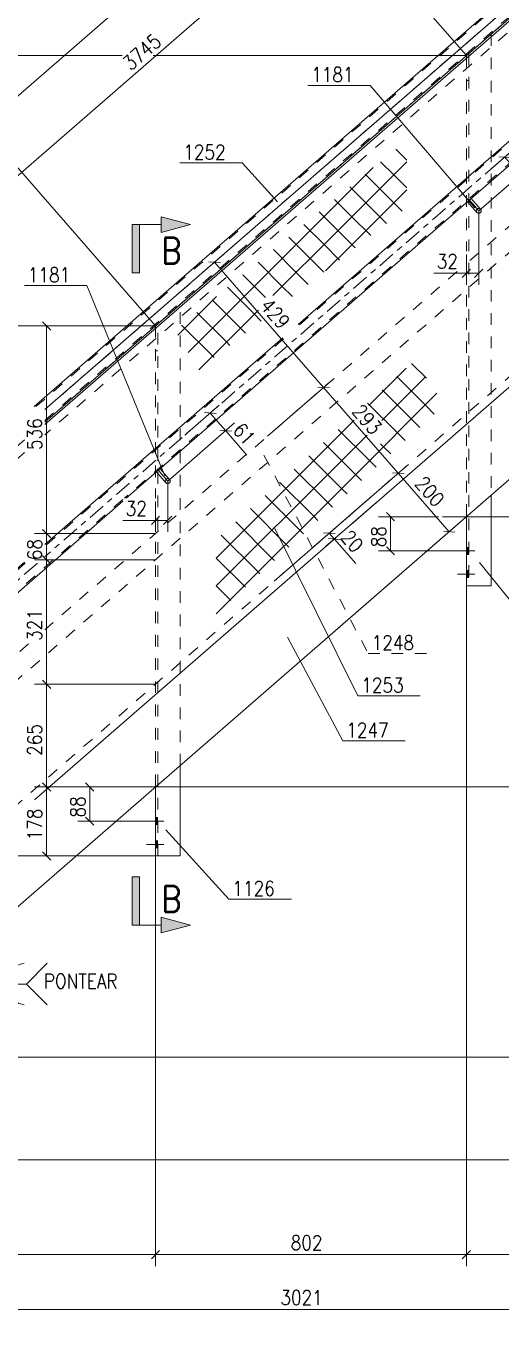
# Model space of a CAD drawing. Header units: millimetres. Extents: x 5 to 846, y 5 to 599.
# Drawn here: x 156.2 to 237.8, y 261.2 to 484 of the extents above; entities that cross this region are included whole.
import ezdxf

# ---------------------------------------------------------------- set-up
doc = ezdxf.new("R2010")
doc.units = ezdxf.units.MM
for name, pattern in [('XKITLINE00', [0]), ('XKITLINE02', [4, 2, -2]), ('XKITLINE03', [6, 3, -1, 1, -1])]:
    doc.linetypes.add(name, pattern=pattern)
for name, color, linetype, lineweight in [('Corte', 7, 'Continuous', 0), ('Cota', 4, 'Continuous', 0), ('Marca da peça', 2, 'Continuous', 0), ('Objeto gráfico', 3, 'Continuous', 0), ('Parafuso', 3, 'Continuous', 0), ('Peça', 2, 'Continuous', 0), ('Solda', 1, 'Continuous', 0)]:
    doc.layers.add(name, color=color, linetype=linetype, lineweight=lineweight)
doc.styles.add('ROMANS', font='ROMANS__.TTF')
doc.styles.add('SIMPLEX', font='SIMPLEX_.TTF')

# ---------------------------------------------------------------- blocks, each defined once
blk = doc.blocks.new('*A3')
at = {"layer": 'Parafuso'}
for points in [[(232.32, 393.07), (231.89, 393.07), (231.89, 394.27), (232.32, 394.27)], [(232.32, 389.07), (231.89, 389.07), (231.89, 390.27), (232.32, 390.27)]]:
    blk.add_hatch(color=7, dxfattribs=at).paths.add_polyline_path(points, flags=17)
at = {"layer": 'Parafuso', "color": 7, "linetype": 'XKITLINE00', "lineweight": 0}
for p, q in [((230.36, 393.67), (233.32, 393.67)), ((231.89, 394.27), (232.32, 394.27)), ((231.89, 393.07), (232.32, 393.07)), ((231.89, 390.27), (232.32, 390.27)), ((230.36, 389.67), (233.32, 389.67)), ((231.89, 389.07), (232.32, 389.07))]:
    blk.add_line(p, q, dxfattribs=at)
blk = doc.blocks.new('*A4')
at = {"layer": 'Peça', "color": 4, "linetype": 'XKITLINE00', "lineweight": 0}
for p, q in [((232.09, 453.74), (232.72, 454.29)), ((233.69, 451.89), (232.09, 453.74)), ((234.33, 452.45), (232.72, 454.29)), ((234.33, 452.45), (234.43, 452.14)), ((233.98, 451.75), (233.69, 451.89)), ((234.29, 451.85), (233.98, 451.75)), ((234.43, 452.14), (234.29, 451.85))]:
    blk.add_line(p, q, dxfattribs=at)
at = {"layer": 'Peça', "color": 7, "linetype": 'XKITLINE03', "lineweight": 0}
for p, q in [((232.91, 453.43), (232.41, 454.01)), ((233.33, 452.95), (232.91, 453.43)), ((233.69, 452.54), (233.33, 452.95)), ((233.93, 452.27), (233.69, 452.54)), ((234.01, 452.17), (233.93, 452.27)), ((234.01, 452.17), (234.01, 452.17))]:
    blk.add_line(p, q, dxfattribs=at)
at = {"layer": 'Peça', "color": 7, "linetype": 'XKITLINE02', "lineweight": 0}
for start, end in [(131.009, 311.009), (311.009, 131.009)]:
    blk.add_arc((234.01, 452.17), 0.423, start, end, dxfattribs=at)
blk = doc.blocks.new('*A5')
at = {"layer": 'Peça', "color": 7, "linetype": 'XKITLINE02', "lineweight": 0}
for p, q in [((236.13, 482.54), (231.89, 478.86)), ((236.13, 482.54), (236.13, 403.23)), ((231.89, 478.86), (232.32, 479.23)), ((232.32, 479.23), (232.32, 387.67)), ((231.89, 478.86), (231.89, 445.22)), ((231.89, 474.56), (232.32, 474.56)), ((231.89, 441.72), (231.89, 399.55))]:
    blk.add_line(p, q, dxfattribs=at)
at = {"layer": 'Peça', "color": 4, "linetype": 'XKITLINE00', "lineweight": 0}
for p, q in [((236.13, 387.67), (236.13, 403.23)), ((231.89, 387.67), (231.89, 399.55)), ((236.13, 387.67), (231.89, 387.67))]:
    blk.add_line(p, q, dxfattribs=at)
blk = doc.blocks.new('*A6')
at = {"layer": 'Parafuso'}
for points in [[(178.85, 346.58), (178.43, 346.58), (178.43, 347.78), (178.85, 347.78)], [(178.85, 342.58), (178.43, 342.58), (178.43, 343.78), (178.85, 343.78)]]:
    blk.add_hatch(color=7, dxfattribs=at).paths.add_polyline_path(points, flags=17)
at = {"layer": 'Parafuso', "color": 7, "linetype": 'XKITLINE00', "lineweight": 0}
for p, q in [((178.43, 347.78), (178.85, 347.78)), ((176.89, 347.18), (179.85, 347.18)), ((178.43, 346.58), (178.85, 346.58)), ((176.89, 343.18), (179.85, 343.18)), ((178.43, 343.78), (178.85, 343.78)), ((178.43, 342.58), (178.85, 342.58))]:
    blk.add_line(p, q, dxfattribs=at)
blk = doc.blocks.new('*A9')
at = {"layer": 'Peça', "color": 4, "linetype": 'XKITLINE00', "lineweight": 0}
for p, q in [((182.66, 436.05), (178.43, 432.37)), ((182.66, 356.74), (182.66, 341.18)), ((178.43, 341.18), (178.43, 353.06)), ((182.66, 341.18), (178.43, 341.18))]:
    blk.add_line(p, q, dxfattribs=at)
at = {"layer": 'Peça', "color": 7, "linetype": 'XKITLINE02', "lineweight": 0}
for p, q in [((182.66, 356.74), (182.66, 436.05)), ((178.43, 432.37), (178.85, 432.74)), ((178.43, 432.37), (178.43, 402.72)), ((178.85, 341.18), (178.85, 432.74)), ((178.43, 428.07), (178.85, 428.07)), ((178.43, 399.22), (178.43, 353.06))]:
    blk.add_line(p, q, dxfattribs=at)
blk = doc.blocks.new('*A18')
at = {"layer": 'Peça', "color": 4, "linetype": 'XKITLINE00', "lineweight": 0}
for p, q in [((178.62, 407.25), (179.26, 407.8)), ((180.86, 405.96), (179.26, 407.8)), ((180.22, 405.4), (178.62, 407.25)), ((180.96, 405.65), (180.82, 405.36)), ((180.86, 405.96), (180.96, 405.65)), ((180.51, 405.26), (180.22, 405.4)), ((180.82, 405.36), (180.51, 405.26))]:
    blk.add_line(p, q, dxfattribs=at)
at = {"layer": 'Peça', "color": 7, "linetype": 'XKITLINE03', "lineweight": 0}
for p, q in [((179.45, 406.94), (178.94, 407.52)), ((179.87, 406.46), (179.45, 406.94)), ((180.22, 406.05), (179.87, 406.46)), ((180.46, 405.77), (180.22, 406.05)), ((180.54, 405.68), (180.46, 405.77)), ((180.54, 405.68), (180.54, 405.68))]:
    blk.add_line(p, q, dxfattribs=at)
at = {"layer": 'Peça', "color": 7, "linetype": 'XKITLINE02', "lineweight": 0}
for start, end in [(131.009, 311.009), (311.009, 131.009)]:
    blk.add_arc((180.54, 405.68), 0.423, start, end, dxfattribs=at)
blk = doc.blocks.new('*A21')
at = {"layer": 'Peça', "color": 4, "linetype": 'XKITLINE00', "lineweight": 0}
for p, q in [((304.07, 520.56), (202.94, 432.62)), ((304.07, 520.56), (304.08, 520.57)), ((306.89, 520.39), (306.81, 520.49)), ((306.96, 519.14), (306.81, 518.88)), ((306.89, 520.39), (307.05, 519.78)), ((307.05, 519.78), (306.96, 519.14)), ((306.5, 518.45), (173.4, 402.72)), ((306.5, 518.45), (306.52, 518.47)), ((200.3, 430.32), (159.41, 394.76)), ((172.81, 402.2), (150.99, 383.22)), ((155.91, 391.72), (150.99, 387.44)), ((147.49, 384.39), (103.11, 345.8)), ((149.42, 381.86), (120.93, 357.09)), ((119.35, 355.71), (104.63, 342.91)), ((101.98, 343.82), (102.01, 344.47)), ((102.17, 343.29), (101.98, 343.82)), ((102.01, 344.47), (102.17, 344.8))]:
    blk.add_line(p, q, dxfattribs=at)
at = {"layer": 'Peça', "color": 7, "linetype": 'XKITLINE02', "lineweight": 0}
for p, q in [((304.32, 520.49), (203.08, 432.46)), ((303.71, 519.39), (303.8, 519.89)), ((303.85, 518.76), (303.71, 519.39)), ((303.8, 519.89), (303.83, 520.06)), ((303.83, 520.06), (304.15, 520.63)), ((303.99, 519.67), (303.95, 519.43)), ((303.95, 519.43), (304.07, 518.88)), ((304.04, 520), (303.99, 519.67)), ((304.32, 520.49), (304.04, 520)), ((304.08, 520.57), (304.15, 520.63)), ((304.15, 520.63), (304.67, 521.04)), ((304.77, 520.85), (304.32, 520.49)), ((304.67, 521.04), (305.3, 521.24)), ((305.31, 521.02), (304.77, 520.85)), ((305.3, 521.24), (305.36, 521.23)), ((305.86, 520.97), (305.31, 521.02)), ((305.36, 521.23), (305.94, 521.18)), ((306.35, 520.71), (305.86, 520.97)), ((305.94, 521.18), (305.98, 521.16)), ((305.98, 521.16), (306.5, 520.89)), ((306.69, 520.29), (306.35, 520.71)), ((306.81, 520.49), (306.5, 520.89)), ((306.5, 518.76), (306.75, 519.2)), ((306.83, 519.76), (306.69, 520.29)), ((306.75, 519.2), (306.83, 519.76)), ((306.47, 518.71), (173.08, 402.72)), ((304.24, 518.26), (303.85, 518.76)), ((304.07, 518.88), (304.4, 518.45)), ((304.81, 517.98), (304.24, 518.26)), ((304.4, 518.45), (304.9, 518.21)), ((305.49, 517.96), (304.81, 517.98)), ((304.9, 518.21), (305.27, 518.2)), ((305.27, 518.2), (305.48, 518.18)), ((305.48, 518.18), (306.02, 518.35)), ((306.12, 518.16), (305.49, 517.96)), ((306.02, 518.35), (306.47, 518.71)), ((306.64, 518.57), (306.12, 518.16)), ((306.47, 518.71), (306.5, 518.76)), ((306.52, 518.47), (306.64, 518.57)), ((306.81, 518.88), (306.64, 518.57)), ((200.44, 430.16), (159.41, 394.48)), ((172.81, 402.49), (150.99, 383.5)), ((156.05, 391.56), (150.99, 387.15)), ((147.49, 384.11), (106.11, 348.13)), ((149.1, 381.86), (120.61, 357.09)), ((119.35, 355.99), (105.64, 344.07)), ((102.89, 345.33), (106.11, 348.13)), ((102.29, 345.06), (102.77, 345.51)), ((102.77, 345.51), (103.11, 345.8)), ((102.77, 345.51), (103.38, 345.76)), ((103.42, 345.54), (102.89, 345.33)), ((103.38, 345.76), (103.55, 345.76)), ((103.74, 345.54), (103.42, 345.54)), ((103.55, 345.76), (104.06, 345.78)), ((103.99, 345.55), (103.74, 345.54)), ((104.52, 345.36), (103.99, 345.55)), ((104.06, 345.78), (104.67, 345.56)), ((104.89, 344.96), (104.52, 345.36)), ((104.67, 345.56), (105.1, 345.1)), ((102.17, 344.8), (102.29, 345.06)), ((102.19, 343.23), (102.17, 343.29)), ((102.63, 342.77), (102.19, 343.23)), ((102.23, 344.42), (102.2, 343.87)), ((102.2, 343.87), (102.39, 343.35)), ((102.47, 344.94), (102.23, 344.42)), ((102.39, 343.35), (102.76, 342.96)), ((102.89, 345.33), (102.47, 344.94)), ((104.35, 342.95), (105.64, 344.07)), ((104.35, 342.95), (104.77, 343.35)), ((104.95, 343.22), (104.47, 342.77)), ((104.77, 343.35), (105.01, 343.86)), ((105.06, 344.44), (104.89, 344.96)), ((105.23, 343.82), (104.95, 343.22)), ((105.01, 343.86), (105.02, 344.07)), ((105.02, 344.07), (105.06, 344.44)), ((105.1, 345.1), (105.3, 344.49)), ((105.3, 344.49), (105.23, 343.82)), ((103.21, 342.53), (102.63, 342.77)), ((102.76, 342.96), (103.27, 342.74)), ((103.86, 342.53), (103.21, 342.53)), ((103.27, 342.74), (103.83, 342.74)), ((103.83, 342.74), (104.35, 342.95)), ((104.47, 342.77), (103.86, 342.53)), ((104.47, 342.77), (104.61, 342.89)), ((104.63, 342.91), (104.61, 342.89))]:
    blk.add_line(p, q, dxfattribs=at)
at = {"layer": 'Peça', "color": 7, "linetype": 'XKITLINE03', "lineweight": 0}
for p, q in [((305.28, 519.5), (304.69, 518.98)), ((305.66, 519.83), (305.28, 519.5)), ((305.78, 519.94), (305.66, 519.83)), ((305.78, 519.94), (305.78, 519.94)), ((302.93, 517.46), (301.87, 516.54)), ((303.89, 518.29), (302.93, 517.46)), ((304.69, 518.98), (303.89, 518.29)), ((300.75, 515.56), (159.41, 392.66)), ((301.87, 516.54), (300.75, 515.56)), ((158.15, 391.56), (150.99, 385.33)), ((147.49, 382.29), (108.26, 348.18)), ((108.26, 348.18), (107.14, 347.21)), ((105.13, 345.45), (104.33, 344.76)), ((106.08, 346.28), (105.13, 345.45)), ((107.14, 347.21), (106.08, 346.28)), ((103.36, 343.91), (103.23, 343.8)), ((103.23, 343.8), (103.23, 343.8)), ((103.73, 344.24), (103.36, 343.91)), ((104.33, 344.76), (103.73, 344.24))]:
    blk.add_line(p, q, dxfattribs=at)
blk = doc.blocks.new('*A22')
at = {"layer": 'Peça', "color": 4, "linetype": 'XKITLINE00', "lineweight": 0}
for p, q in [((296.88, 534.93), (159.41, 415.39)), ((303.42, 477.65), (212.05, 398.2)), ((209.41, 395.91), (157.62, 350.87))]:
    blk.add_line(p, q, dxfattribs=at)
blk = doc.blocks.new('*A23')
at = {"layer": 'Peça', "color": 4, "linetype": 'XKITLINE00', "lineweight": 0}
for p, q in [((295.12, 533.84), (159.41, 415.83)), ((295.34, 533.59), (295.12, 533.84)), ((155.91, 412.79), (107.23, 370.45)), ((107.45, 370.2), (107.23, 370.45))]:
    blk.add_line(p, q, dxfattribs=at)
at = {"layer": 'Peça', "color": 7, "linetype": 'XKITLINE02', "lineweight": 0}
for p, q in [((296.22, 532.59), (159.41, 413.62)), ((295.34, 533.59), (296.22, 532.59)), ((155.91, 410.58), (108.32, 369.2)), ((108.32, 369.2), (107.45, 370.2))]:
    blk.add_line(p, q, dxfattribs=at)
blk = doc.blocks.new('*A24')
at = {"layer": 'Peça', "color": 7, "linetype": 'XKITLINE00', "lineweight": 0}
blk.add_line((159.41, 417.97), (305.36, 544.88), dxfattribs=at)
at = {"layer": 'Peça', "color": 4, "linetype": 'XKITLINE00', "lineweight": 0}
blk.add_line((157.55, 418.48), (293.26, 536.49), dxfattribs=at)
at = {"layer": 'Peça', "color": 7, "linetype": 'XKITLINE02', "lineweight": 0}
for p, q in [((157.88, 418.48), (293.4, 536.33)), ((159.41, 416.12), (295.23, 534.23)), ((295.12, 533.84), (159.41, 415.83))]:
    blk.add_line(p, q, dxfattribs=at)
at = {"layer": 'Peça', "color": 7, "linetype": 'XKITLINE03', "lineweight": 0}
blk.add_line((159.41, 417.97), (294.32, 535.28), dxfattribs=at)
blk = doc.blocks.new('*A25')
at = {"layer": 'Peça', "color": 7, "linetype": 'XKITLINE02', "lineweight": 0}
blk.add_line((303.42, 479.42), (105.57, 307.37), dxfattribs=at)
at = {"layer": 'Peça', "color": 4, "linetype": 'XKITLINE00', "lineweight": 0}
for p, q in [((303.75, 479.71), (303.42, 479.42)), ((303.75, 462.04), (303.75, 479.71)), ((105.23, 289.42), (303.75, 462.04)), ((105.23, 289.42), (105.24, 307.09)), ((105.24, 307.09), (105.57, 307.37))]:
    blk.add_line(p, q, dxfattribs=at)
blk = doc.blocks.new('*A26')
at = {"layer": 'Peça', "color": 7, "linetype": 'XKITLINE02', "lineweight": 0}
for p, q in [((303.42, 505.32), (231.92, 443.15)), ((303.42, 500.82), (105.57, 328.77)), ((230.27, 441.72), (159.41, 380.1)), ((156.63, 377.68), (105.57, 333.28))]:
    blk.add_line(p, q, dxfattribs=at)
at = {"layer": 'Peça', "color": 4, "linetype": 'XKITLINE00', "lineweight": 0}
for p, q in [((303.75, 505.61), (303.42, 505.32)), ((303.75, 505.61), (303.75, 501.11)), ((303.75, 501.11), (303.42, 500.82)), ((105.57, 333.28), (105.24, 332.99)), ((105.24, 328.49), (105.24, 332.99)), ((105.57, 328.77), (105.24, 328.49))]:
    blk.add_line(p, q, dxfattribs=at)
blk = doc.blocks.new('*A108')
at = {"layer": 'Objeto gráfico', "color": 2, "linetype": 'XKITLINE00', "lineweight": 0}
for p, q in [((221.62, 460.89), (219.73, 462.78)), ((207.04, 450.77), (215.87, 459.61)), ((209.43, 448.38), (221.62, 460.57)), ((219.39, 458.33), (217.1, 460.62)), ((216.99, 455.94), (214.47, 458.46)), ((221.62, 456.1), (219.39, 458.33)), ((211.83, 445.98), (221.62, 455.78)), ((214.6, 453.54), (211.84, 456.3)), ((220.83, 452.1), (216.99, 455.94)), ((212.2, 451.15), (209.22, 454.13)), ((218.14, 450), (214.6, 453.54)), ((184.07, 427.8), (207.04, 450.77)), ((209.81, 448.75), (206.59, 451.97)), ((215.45, 447.9), (212.2, 451.15)), ((198.63, 437.58), (209.43, 448.38)), ((207.41, 446.36), (203.96, 449.81)), ((212.76, 445.8), (209.81, 448.75)), ((205.02, 443.96), (201.33, 447.65)), ((210.07, 443.7), (207.41, 446.36)), ((207.68, 441.83), (211.83, 445.98)), ((202.62, 441.57), (198.7, 445.49)), ((207.38, 441.6), (205.02, 443.96)), ((197.33, 437.28), (193.45, 441.17)), ((200.23, 439.17), (196.08, 443.33)), ((204.69, 439.5), (202.62, 441.57)), ((195.44, 434.39), (190.82, 439.01)), ((202, 437.4), (200.23, 439.17)), ((182.27, 430.8), (188.91, 437.44)), ((193.04, 431.99), (188.19, 436.84)), ((190.65, 429.6), (185.56, 434.68)), ((185.86, 424.81), (196.15, 435.1)), ((188.26, 427.2), (182.93, 432.52)), ((196.62, 433.2), (195.44, 434.39)), ((193.93, 431.1), (193.04, 431.99)), ((191.24, 429.01), (190.65, 429.6)), ((188.55, 426.91), (188.26, 427.2))]:
    blk.add_line(p, q, dxfattribs=at)
blk = doc.blocks.new('*A113')
at = {"layer": 'Objeto gráfico', "color": 2, "linetype": 'XKITLINE00', "lineweight": 0}
for p, q in [((225, 423.36), (222.45, 425.91)), ((215.09, 418.65), (221.52, 425.07)), ((217.32, 416.09), (224.83, 423.6)), ((224.8, 418.78), (219.93, 423.64)), ((222.41, 416.38), (217.41, 421.37)), ((212.45, 406.42), (226.82, 420.8)), ((220.01, 413.99), (214.9, 419.1)), ((226.37, 417.21), (224.8, 418.78)), ((207.66, 411.21), (212.61, 416.17)), ((215.22, 409.2), (209.86, 414.56)), ((223.87, 414.92), (222.41, 416.38)), ((212.83, 406.8), (207.34, 412.29)), ((210.05, 408.82), (214.84, 413.6)), ((221.37, 412.63), (220.01, 413.99)), ((188.88, 392.43), (207.66, 411.21)), ((210.43, 404.41), (204.82, 410.02)), ((217.62, 411.59), (217.14, 412.07)), ((218.87, 410.34), (217.62, 411.59)), ((188.88, 387.64), (210.05, 408.82)), ((208.04, 402.01), (202.3, 407.75)), ((216.37, 408.05), (215.22, 409.2)), ((188.88, 382.85), (212.45, 406.42)), ((213.87, 405.76), (212.83, 406.8)), ((205.64, 399.62), (199.78, 405.47)), ((211.37, 403.47), (210.43, 404.41)), ((203.25, 397.22), (197.27, 403.2)), ((208.87, 401.18), (208.04, 402.01)), ((200.85, 394.83), (194.75, 400.93)), ((206.37, 398.88), (205.64, 399.62)), ((198.46, 392.43), (192.23, 398.66)), ((203.88, 396.59), (203.25, 397.22)), ((196.06, 390.04), (189.71, 396.39)), ((201.38, 394.3), (200.85, 394.83)), ((193.67, 387.64), (188.88, 392.43)), ((198.88, 392.01), (198.46, 392.43)), ((196.38, 389.72), (196.06, 390.04)), ((191.27, 385.25), (188.88, 387.64)), ((193.88, 387.43), (193.67, 387.64)), ((191.38, 385.14), (191.27, 385.25)), ((188.88, 382.85), (188.88, 382.85)), ((188.88, 382.85), (188.88, 382.85)), ((188.88, 382.85), (188.88, 382.85))]:
    blk.add_line(p, q, dxfattribs=at)
blk = doc.blocks.new('*A150')
at = {"layer": 'Cota', "color": 7, "linetype": 'XKITLINE00', "lineweight": 0}
for p, q in [((285.36, 434.16), (285.36, 270.6)), ((231.89, 387.67), (231.89, 270.6)), ((232.6, 273.31), (231.18, 271.9)), ((231.89, 272.6), (285.36, 272.6)), ((286.07, 273.31), (284.65, 271.9))]:
    blk.add_line(p, q, dxfattribs=at)
at = {"layer": 'Cota', "color": 3}
for p in [(231.89, 272.6), (285.36, 272.6)]:
    blk.add_point(p, dxfattribs=at)
at = {"layer": 'Cota', "color": 3, "style": 'SIMPLEX', "width": 0.85}
blk.add_text('802', height=2.5, dxfattribs=at).set_placement((255.14, 273.4))
blk = doc.blocks.new('*A151')
at = {"layer": 'Cota', "color": 7, "linetype": 'XKITLINE00', "lineweight": 0}
for p, q in [((305, 461.01), (305, 261.17)), ((103.63, 288.93), (103.63, 268.85)), ((106.61, 263.17), (305, 263.17)), ((305.7, 263.88), (304.29, 262.47)), ((103.63, 262.45), (103.63, 261.17))]:
    blk.add_line(p, q, dxfattribs=at)
at = {"layer": 'Cota', "color": 3}
for p in [(103.63, 263.17), (305, 263.17)]:
    blk.add_point(p, dxfattribs=at)
at = {"layer": 'Cota', "color": 3, "style": 'SIMPLEX', "width": 0.85}
blk.add_text('3021', height=2.5, dxfattribs=at).set_placement((199.9, 263.97))
blk = doc.blocks.new('*A154')
at = {"layer": 'Cota', "color": 7, "linetype": 'XKITLINE00', "lineweight": 0}
for p, q in [((202.13, 513.09), (255.59, 559.58)), ((285.36, 525.35), (254.25, 561.13)), ((255.66, 560.58), (255.52, 558.59)), ((231.89, 478.86), (200.78, 514.64)), ((202.2, 514.09), (202.06, 512.09))]:
    blk.add_line(p, q, dxfattribs=at)
at = {"layer": 'Cota', "color": 3}
for p in [(255.59, 559.58), (202.13, 513.09)]:
    blk.add_point(p, dxfattribs=at)
at = {"layer": 'Cota', "color": 3, "style": 'SIMPLEX', "width": 0.85}
blk.add_text('1063', height=2.5, rotation=41.0066, dxfattribs=at).set_placement((225.01, 534.05))
blk = doc.blocks.new('*A158')
at = {"layer": 'Cota', "color": 7, "linetype": 'XKITLINE00', "lineweight": 0}
for p, q in [((294.32, 535.28), (271.05, 562.04)), ((272.46, 561.49), (272.32, 559.49)), ((83.99, 396.67), (272.39, 560.49)), ((92.09, 387.35), (82.65, 398.21)), ((84.06, 397.66), (83.92, 395.67)), ((105.92, 371.45), (94.39, 384.71))]:
    blk.add_line(p, q, dxfattribs=at)
at = {"layer": 'Cota', "color": 3}
for p in [(272.39, 560.49), (83.99, 396.67)]:
    blk.add_point(p, dxfattribs=at)
at = {"layer": 'Cota', "color": 3, "style": 'SIMPLEX', "width": 0.85}
blk.add_text('3745', height=2.5, rotation=41.0066, dxfattribs=at).set_placement((174.16, 476.14))
blk = doc.blocks.new('*A160')
at = {"layer": 'Cota', "color": 7, "linetype": 'XKITLINE00', "lineweight": 0}
for p, q in [((285.36, 446.04), (353.28, 446.04)), ((350.58, 446.75), (351.99, 445.34)), ((351.28, 399.55), (351.28, 446.04)), ((231.89, 399.55), (353.28, 399.55)), ((350.58, 400.26), (351.99, 398.84))]:
    blk.add_line(p, q, dxfattribs=at)
at = {"layer": 'Cota', "color": 3}
for p in [(351.28, 446.04), (351.28, 399.55)]:
    blk.add_point(p, dxfattribs=at)
at = {"layer": 'Cota', "color": 3, "style": 'SIMPLEX', "width": 0.85}
blk.add_text('697', height=2.5, rotation=90.0002, dxfattribs=at).set_placement((350.48, 419.32))
blk = doc.blocks.new('*A161')
at = {"layer": 'Cota', "color": 7, "linetype": 'XKITLINE00', "lineweight": 0}
for p, q in [((231.89, 399.55), (353.28, 399.55)), ((350.58, 400.26), (351.99, 398.84)), ((351.28, 353.06), (351.28, 399.55)), ((178.43, 353.06), (353.28, 353.06)), ((350.58, 353.77), (351.99, 352.35))]:
    blk.add_line(p, q, dxfattribs=at)
at = {"layer": 'Cota', "color": 3}
for p in [(351.28, 399.55), (351.28, 353.06)]:
    blk.add_point(p, dxfattribs=at)
at = {"layer": 'Cota', "color": 3, "style": 'SIMPLEX', "width": 0.85}
blk.add_text('697', height=2.5, rotation=90.0002, dxfattribs=at).set_placement((350.48, 372.83))
blk = doc.blocks.new('*A162')
at = {"layer": 'Cota', "color": 7, "linetype": 'XKITLINE00', "lineweight": 0}
for p, q in [((178.43, 353.06), (353.28, 353.06)), ((350.58, 353.77), (351.99, 352.35)), ((351.28, 306.57), (351.28, 353.06)), ((124.96, 306.57), (353.28, 306.57)), ((350.58, 307.27), (351.99, 305.86))]:
    blk.add_line(p, q, dxfattribs=at)
at = {"layer": 'Cota', "color": 3}
for p in [(351.28, 353.06), (351.28, 306.57)]:
    blk.add_point(p, dxfattribs=at)
at = {"layer": 'Cota', "color": 3, "style": 'SIMPLEX', "width": 0.85}
blk.add_text('697', height=2.5, rotation=90.0002, dxfattribs=at).set_placement((350.48, 326.33))
blk = doc.blocks.new('*A163')
at = {"layer": 'Cota', "color": 7, "linetype": 'XKITLINE00', "lineweight": 0}
for p, q in [((124.96, 306.57), (353.28, 306.57)), ((105.24, 288.93), (353.28, 288.93))]:
    blk.add_line(p, q, dxfattribs=at)
blk = doc.blocks.new('*A165')
at = {"layer": 'Cota', "color": 7, "linetype": 'XKITLINE00', "lineweight": 0}
blk.add_line((103.63, 288.93), (363.39, 288.93), dxfattribs=at)
blk = doc.blocks.new('*A170')
at = {"layer": 'Cota', "color": 7, "linetype": 'XKITLINE00', "lineweight": 0}
for p, q in [((60.43, 526.06), (61.84, 524.65)), ((285.36, 525.35), (59.08, 525.35)), ((61.13, 478.86), (61.13, 525.35)), ((60.43, 479.57), (61.84, 478.15)), ((172.72, 478.86), (59.08, 478.86)), ((231.89, 478.86), (178.06, 478.86))]:
    blk.add_line(p, q, dxfattribs=at)
at = {"layer": 'Cota', "color": 3}
for p in [(61.13, 525.35), (61.13, 478.86)]:
    blk.add_point(p, dxfattribs=at)
at = {"layer": 'Cota', "color": 3, "style": 'SIMPLEX', "width": 0.85}
blk.add_text('697', height=2.5, rotation=90.0002, dxfattribs=at).set_placement((60.33, 498.63))
blk = doc.blocks.new('*A177')
at = {"layer": 'Solda'}
blk.add_hatch(color=7, dxfattribs=at).paths.add_polyline_path([(140.87, 336.31), (142.7, 334.49), (141.63, 333.84)], flags=17)
at = {"layer": 'Solda', "color": 7, "linetype": 'XKITLINE00', "lineweight": 0}
for p, q in [((140.87, 336.31), (151.24, 319.16)), ((151.24, 319.16), (156.24, 319.16))]:
    blk.add_line(p, q, dxfattribs=at)
at = {"layer": 'Solda', "color": 3, "linetype": 'XKITLINE00', "lineweight": 0}
for p, q in [((152.31, 319.16), (152.31, 322.73)), ((156.24, 319.16), (159.81, 322.73)), ((152.31, 319.16), (152.31, 315.59)), ((156.24, 319.16), (159.81, 315.59))]:
    blk.add_line(p, q, dxfattribs=at)
for centre, start, end in [((156.24, 319.52), 96.3402, 186.3402), ((156.24, 318.8), 173.6598, 263.6598)]:
    blk.add_arc(centre, 3.23, start, end, dxfattribs=at)
at = {"layer": 'Solda', "color": 3, "style": 'ROMANS', "width": 0.85}
blk.add_text('PONTEAR', height=2.5, dxfattribs=at).set_placement((159.24, 318.41))
blk = doc.blocks.new('*A179')
at = {"layer": 'Marca da peça', "color": 7, "linetype": 'XKITLINE00', "lineweight": 0}
for p in [(204.6, 473.75), (233.34, 452.69)]:
    blk.add_line(p, (215.34, 473.75), dxfattribs=at)
at = {"layer": 'Marca da peça', "color": 4, "style": 'ROMANS', "width": 0.85}
blk.add_text('1181', height=2.5, dxfattribs=at).set_placement((205.2, 474.35))
blk = doc.blocks.new('*A180')
at = {"layer": 'Marca da peça', "color": 7, "linetype": 'XKITLINE00', "lineweight": 0}
for p, q in [((234.14, 391.68), (241.92, 382.05)), ((241.92, 382.05), (252.66, 382.05))]:
    blk.add_line(p, q, dxfattribs=at)
at = {"layer": 'Marca da peça', "color": 4, "style": 'ROMANS', "width": 0.85}
blk.add_text('1126', height=2.5, dxfattribs=at).set_placement((242.52, 382.65))
blk = doc.blocks.new('*A181')
at = {"layer": 'Marca da peça', "color": 7, "linetype": 'XKITLINE00', "lineweight": 0}
for p, q in [((180.24, 345.7), (191.06, 333.75)), ((191.06, 333.75), (201.8, 333.75))]:
    blk.add_line(p, q, dxfattribs=at)
at = {"layer": 'Marca da peça', "color": 4, "style": 'ROMANS', "width": 0.85}
blk.add_text('1126', height=2.5, dxfattribs=at).set_placement((191.66, 334.35))
blk = doc.blocks.new('*A190')
at = {"layer": 'Marca da peça', "color": 7, "linetype": 'XKITLINE00', "lineweight": 0}
for p in [(155.89, 439.3), (180.03, 406.57)]:
    blk.add_line(p, (166.64, 439.3), dxfattribs=at)
at = {"layer": 'Marca da peça', "color": 4, "style": 'ROMANS', "width": 0.85}
blk.add_text('1181', height=2.5, dxfattribs=at).set_placement((156.49, 439.9))
blk = doc.blocks.new('*A194')
at = {"layer": 'Marca da peça', "color": 7, "linetype": 'XKITLINE00', "lineweight": 0}
for p, q in [((198.95, 397.51), (213.21, 368.71)), ((213.21, 368.71), (223.95, 368.71))]:
    blk.add_line(p, q, dxfattribs=at)
at = {"layer": 'Marca da peça', "color": 4, "style": 'ROMANS', "width": 0.85}
blk.add_text('1253', height=2.5, dxfattribs=at).set_placement((213.81, 369.31))
blk = doc.blocks.new('*A196')
at = {"layer": 'Marca da peça', "color": 7, "linetype": 'XKITLINE00', "lineweight": 0}
for p in [(182.61, 460.41), (199.4, 453.72)]:
    blk.add_line(p, (193.35, 460.41), dxfattribs=at)
at = {"layer": 'Marca da peça', "color": 4, "style": 'ROMANS', "width": 0.85}
blk.add_text('1252', height=2.5, dxfattribs=at).set_placement((183.21, 461.01))
blk = doc.blocks.new('*A197')
at = {"layer": 'Marca da peça', "color": 7, "linetype": 'XKITLINE00', "lineweight": 0}
for p, q in [((201.15, 378.85), (210.63, 360.99)), ((210.63, 360.99), (221.37, 360.99))]:
    blk.add_line(p, q, dxfattribs=at)
at = {"layer": 'Marca da peça', "color": 4, "style": 'ROMANS', "width": 0.85}
blk.add_text('1247', height=2.5, dxfattribs=at).set_placement((211.23, 361.59))
blk = doc.blocks.new('*A198')
at = {"layer": 'Marca da peça', "color": 7, "linetype": 'XKITLINE02', "lineweight": 0}
for p, q in [((197.08, 410.12), (215, 376.02)), ((215, 376.02), (225.74, 376.02))]:
    blk.add_line(p, q, dxfattribs=at)
at = {"layer": 'Marca da peça', "color": 4, "style": 'ROMANS', "width": 0.85}
blk.add_text('1248', height=2.5, dxfattribs=at).set_placement((215.6, 376.62))
blk = doc.blocks.new('*A201')
at = {"layer": 'Cota', "color": 7, "linetype": 'XKITLINE00', "lineweight": 0}
for p, q in [((231.89, 387.67), (231.89, 270.6)), ((178.43, 341.18), (178.43, 270.6)), ((179.13, 273.31), (177.72, 271.9)), ((178.43, 272.6), (231.89, 272.6)), ((232.6, 273.31), (231.18, 271.9))]:
    blk.add_line(p, q, dxfattribs=at)
at = {"layer": 'Cota', "color": 3}
for p in [(178.43, 272.6), (231.89, 272.6)]:
    blk.add_point(p, dxfattribs=at)
at = {"layer": 'Cota', "color": 3, "style": 'SIMPLEX', "width": 0.85}
blk.add_text('802', height=2.5, dxfattribs=at).set_placement((201.68, 273.4))
blk = doc.blocks.new('*A202')
at = {"layer": 'Cota', "color": 7, "linetype": 'XKITLINE00', "lineweight": 0}
for p, q in [((178.43, 341.18), (178.43, 270.6)), ((124.96, 294.68), (124.96, 270.6)), ((125.67, 273.31), (124.25, 271.9)), ((124.96, 272.6), (178.43, 272.6)), ((179.13, 273.31), (177.72, 271.9))]:
    blk.add_line(p, q, dxfattribs=at)
at = {"layer": 'Cota', "color": 3}
for p in [(124.96, 272.6), (178.43, 272.6)]:
    blk.add_point(p, dxfattribs=at)
at = {"layer": 'Cota', "color": 3, "style": 'SIMPLEX', "width": 0.85}
blk.add_text('802', height=2.5, dxfattribs=at).set_placement((148.21, 273.4))
blk = doc.blocks.new('*A204')
at = {"layer": 'Cota', "color": 7, "linetype": 'XKITLINE00', "lineweight": 0}
for p, q in [((186.92, 441.89), (190.13, 444.68)), ((189.59, 443.27), (187.59, 443.41)), ((188.59, 443.34), (207.34, 421.78)), ((197.7, 413.39), (208.88, 423.12)), ((208.33, 421.71), (206.34, 421.84))]:
    blk.add_line(p, q, dxfattribs=at)
at = {"layer": 'Cota', "color": 3}
for p in [(188.59, 443.34), (207.34, 421.78)]:
    blk.add_point(p, dxfattribs=at)
at = {"layer": 'Cota', "color": 3, "style": 'SIMPLEX', "width": 0.85}
blk.add_text('429', height=2.5, rotation=-48.9936, dxfattribs=at).set_placement((196.28, 435.71))
blk = doc.blocks.new('*A205')
at = {"layer": 'Cota', "color": 7, "linetype": 'XKITLINE00', "lineweight": 0}
for p, q in [((197.7, 413.39), (208.88, 423.12)), ((208.33, 421.71), (206.34, 421.84)), ((207.34, 421.78), (220.16, 407.02)), ((198.84, 388.48), (221.71, 408.37)), ((221.16, 406.95), (219.17, 407.09))]:
    blk.add_line(p, q, dxfattribs=at)
at = {"layer": 'Cota', "color": 3}
for p in [(207.34, 421.78), (220.16, 407.02)]:
    blk.add_point(p, dxfattribs=at)
at = {"layer": 'Cota', "color": 3, "style": 'SIMPLEX', "width": 0.85}
blk.add_text('293', height=2.5, rotation=-48.9936, dxfattribs=at).set_placement((212.07, 417.55))
blk = doc.blocks.new('*A206')
at = {"layer": 'Cota', "color": 7, "linetype": 'XKITLINE00', "lineweight": 0}
for p, q in [((198.84, 388.48), (221.71, 408.37)), ((221.16, 406.95), (219.17, 407.09)), ((220.16, 407.02), (228.91, 396.96)), ((207.59, 378.42), (230.46, 398.31)), ((229.91, 396.89), (227.92, 397.03))]:
    blk.add_line(p, q, dxfattribs=at)
at = {"layer": 'Cota', "color": 3}
for p in [(220.16, 407.02), (228.91, 396.96)]:
    blk.add_point(p, dxfattribs=at)
at = {"layer": 'Cota', "color": 3, "style": 'SIMPLEX', "width": 0.85}
blk.add_text('200', height=2.5, rotation=-48.9936, dxfattribs=at).set_placement((222.86, 405.14))
blk = doc.blocks.new('*A207')
at = {"layer": 'Cota', "color": 7, "linetype": 'XKITLINE00', "lineweight": 0}
for p, q in [((215.66, 403.11), (206.8, 395.4)), ((216.54, 402.1), (207.68, 394.4)), ((209.31, 396.65), (207.31, 396.79)), ((208.31, 396.72), (209.19, 395.71)), ((210.18, 395.64), (208.19, 395.78)), ((209.19, 395.71), (212.85, 391.5)), ((209.19, 395.71), (212.85, 391.5))]:
    blk.add_line(p, q, dxfattribs=at)
at = {"layer": 'Cota', "color": 3}
for p in [(208.31, 396.72), (209.19, 395.71)]:
    blk.add_point(p, dxfattribs=at)
at = {"layer": 'Cota', "color": 3, "style": 'SIMPLEX', "width": 0.85}
blk.add_text('20', height=2.5, rotation=-48.9936, dxfattribs=at).set_placement((210.1, 395.88))
blk = doc.blocks.new('*A208')
at = {"layer": 'Cota', "color": 7, "linetype": 'XKITLINE00', "lineweight": 0}
for p, q in [((227.06, 399.55), (216.8, 399.55)), ((218.14, 400.26), (219.55, 398.84)), ((218.85, 393.67), (218.85, 399.55)), ((231.89, 399.55), (227.8, 399.55)), ((218.14, 394.38), (219.55, 392.96)), ((230.35, 393.67), (216.8, 393.67))]:
    blk.add_line(p, q, dxfattribs=at)
at = {"layer": 'Cota', "color": 3}
for p in [(218.85, 399.55), (218.85, 393.67)]:
    blk.add_point(p, dxfattribs=at)
at = {"layer": 'Cota', "color": 3, "style": 'SIMPLEX', "width": 0.85}
blk.add_text('88', height=2.5, rotation=90.0002, dxfattribs=at).set_placement((218.05, 394.29))
blk = doc.blocks.new('*A209')
at = {"layer": 'Cota', "color": 7, "linetype": 'XKITLINE00', "lineweight": 0}
for p, q in [((178.43, 353.06), (165.09, 353.06)), ((166.43, 353.77), (167.85, 352.35)), ((167.14, 347.18), (167.14, 353.06)), ((166.43, 347.88), (167.85, 346.47)), ((176.89, 347.18), (165.09, 347.18))]:
    blk.add_line(p, q, dxfattribs=at)
at = {"layer": 'Cota', "color": 3}
for p in [(167.14, 353.06), (167.14, 347.18)]:
    blk.add_point(p, dxfattribs=at)
at = {"layer": 'Cota', "color": 3, "style": 'SIMPLEX', "width": 0.85}
blk.add_text('88', height=2.5, rotation=90.0002, dxfattribs=at).set_placement((166.34, 347.8))
blk = doc.blocks.new('*A210')
at = {"layer": 'Cota', "color": 7, "linetype": 'XKITLINE00', "lineweight": 0}
for p, q in [((178.43, 432.37), (157.66, 432.37)), ((159, 433.07), (160.42, 431.66)), ((159.71, 396.63), (159.71, 432.37)), ((159, 397.34), (159.14, 397.2)), ((159.41, 396.93), (160.42, 395.93)), ((178.43, 396.63), (159.41, 396.63))]:
    blk.add_line(p, q, dxfattribs=at)
at = {"layer": 'Cota', "color": 3}
for p in [(159.71, 432.37), (159.71, 396.63)]:
    blk.add_point(p, dxfattribs=at)
at = {"layer": 'Cota', "color": 3, "style": 'SIMPLEX', "width": 0.85}
blk.add_text('536', height=2.5, rotation=90.0002, dxfattribs=at).set_placement((158.91, 411.02))
blk = doc.blocks.new('*A211')
at = {"layer": 'Cota', "color": 7, "linetype": 'XKITLINE00', "lineweight": 0}
for p, q in [((178.43, 396.63), (157.66, 396.63)), ((159, 397.34), (160.42, 395.93)), ((159.71, 392.13), (159.71, 396.63)), ((159, 392.84), (160.42, 391.42)), ((178.43, 392.13), (157.66, 392.13))]:
    blk.add_line(p, q, dxfattribs=at)
at = {"layer": 'Cota', "color": 3}
for p in [(159.71, 396.63), (159.71, 392.13)]:
    blk.add_point(p, dxfattribs=at)
at = {"layer": 'Cota', "color": 3, "style": 'SIMPLEX', "width": 0.85}
blk.add_text('68', height=2.5, rotation=90.0002, dxfattribs=at).set_placement((158.91, 392.06))
blk = doc.blocks.new('*A212')
at = {"layer": 'Cota', "color": 7, "linetype": 'XKITLINE00', "lineweight": 0}
for p, q in [((159.41, 392.43), (160.42, 391.42)), ((178.43, 392.13), (159.41, 392.13)), ((159.71, 370.73), (159.71, 392.13)), ((178.43, 370.73), (157.66, 370.73)), ((159, 371.44), (160.42, 370.02))]:
    blk.add_line(p, q, dxfattribs=at)
at = {"layer": 'Cota', "color": 3}
for p in [(159.71, 392.13), (159.71, 370.73)]:
    blk.add_point(p, dxfattribs=at)
at = {"layer": 'Cota', "color": 3, "style": 'SIMPLEX', "width": 0.85}
blk.add_text('321', height=2.5, rotation=90.0002, dxfattribs=at).set_placement((158.91, 378.18))
blk = doc.blocks.new('*A213')
at = {"layer": 'Cota', "color": 7, "linetype": 'XKITLINE00', "lineweight": 0}
for p, q in [((178.43, 370.73), (157.66, 370.73)), ((159, 371.44), (160.42, 370.02)), ((159.71, 353.06), (159.71, 370.73)), ((178.43, 353.06), (157.66, 353.06)), ((159, 353.77), (160.42, 352.35))]:
    blk.add_line(p, q, dxfattribs=at)
at = {"layer": 'Cota', "color": 3}
for p in [(159.71, 370.73), (159.71, 353.06)]:
    blk.add_point(p, dxfattribs=at)
at = {"layer": 'Cota', "color": 3, "style": 'SIMPLEX', "width": 0.85}
blk.add_text('265', height=2.5, rotation=90.0002, dxfattribs=at).set_placement((158.91, 358.41))
blk = doc.blocks.new('*A214')
at = {"layer": 'Cota', "color": 7, "linetype": 'XKITLINE00', "lineweight": 0}
for p, q in [((178.43, 353.06), (157.66, 353.06)), ((159, 353.77), (160.42, 352.35)), ((159.71, 341.18), (159.71, 353.06)), ((178.43, 341.18), (157.66, 341.18)), ((159, 341.88), (160.42, 340.47))]:
    blk.add_line(p, q, dxfattribs=at)
at = {"layer": 'Cota', "color": 3}
for p in [(159.71, 353.06), (159.71, 341.18)]:
    blk.add_point(p, dxfattribs=at)
at = {"layer": 'Cota', "color": 3, "style": 'SIMPLEX', "width": 0.85}
blk.add_text('178', height=2.5, rotation=90.0002, dxfattribs=at).set_placement((158.91, 343.87))
blk = doc.blocks.new('*A215')
at = {"layer": 'Cota', "color": 7, "linetype": 'XKITLINE00', "lineweight": 0}
for p, q in [((178.43, 432.37), (149.24, 432.37)), ((150.58, 433.07), (151.99, 431.66)), ((151.29, 341.18), (151.29, 432.37)), ((178.43, 341.18), (149.24, 341.18)), ((150.58, 341.88), (151.99, 340.47))]:
    blk.add_line(p, q, dxfattribs=at)
at = {"layer": 'Cota', "color": 3}
for p in [(151.29, 432.37), (151.29, 341.18)]:
    blk.add_point(p, dxfattribs=at)
at = {"layer": 'Cota', "color": 3, "style": 'SIMPLEX', "width": 0.85}
blk.add_text('1368', height=2.5, rotation=90.0002, dxfattribs=at).set_placement((150.49, 382.36))
blk = doc.blocks.new('*A217')
at = {"layer": 'Cota', "color": 7, "linetype": 'XKITLINE00', "lineweight": 0}
for p, q in [((148.66, 466.6), (202.13, 513.09)), ((231.89, 478.86), (200.78, 514.64)), ((202.2, 514.09), (202.06, 512.09)), ((178.43, 432.37), (147.31, 468.14)), ((148.73, 467.6), (148.59, 465.6))]:
    blk.add_line(p, q, dxfattribs=at)
at = {"layer": 'Cota', "color": 3}
for p in [(202.13, 513.09), (148.66, 466.6)]:
    blk.add_point(p, dxfattribs=at)
at = {"layer": 'Cota', "color": 3, "style": 'SIMPLEX', "width": 0.85}
blk.add_text('1063', height=2.5, rotation=41.0066, dxfattribs=at).set_placement((171.54, 487.55))
blk = doc.blocks.new('*A218')
at = {"layer": 'Cota', "color": 7, "linetype": 'XKITLINE00', "lineweight": 0}
for p, q in [((178.43, 432.37), (147.31, 468.14)), ((95.19, 420.1), (148.66, 466.6)), ((148.73, 467.6), (148.59, 465.6)), ((124.96, 385.87), (93.85, 421.65)), ((95.26, 421.1), (95.12, 419.11))]:
    blk.add_line(p, q, dxfattribs=at)
at = {"layer": 'Cota', "color": 3}
for p in [(148.66, 466.6), (95.19, 420.1)]:
    blk.add_point(p, dxfattribs=at)
at = {"layer": 'Cota', "color": 3, "style": 'SIMPLEX', "width": 0.85}
blk.add_text('1063', height=2.5, rotation=41.0066, dxfattribs=at).set_placement((118.07, 441.06))
blk = doc.blocks.new('*A225')
at = {"layer": 'Cota', "color": 7, "linetype": 'XKITLINE00', "lineweight": 0}
for p, q in [((178.43, 432.37), (59.08, 432.37)), ((60.43, 433.07), (61.84, 431.66)), ((61.13, 385.87), (61.13, 432.37)), ((70.94, 385.87), (59.08, 385.87)), ((60.43, 386.58), (61.84, 385.17)), ((93.34, 385.87), (74.4, 385.87)), ((124.96, 385.87), (95.73, 385.87))]:
    blk.add_line(p, q, dxfattribs=at)
at = {"layer": 'Cota', "color": 3}
for p in [(61.13, 432.37), (61.13, 385.87)]:
    blk.add_point(p, dxfattribs=at)
at = {"layer": 'Cota', "color": 3, "style": 'SIMPLEX', "width": 0.85}
blk.add_text('697', height=2.5, rotation=90.0002, dxfattribs=at).set_placement((60.33, 405.64))
blk = doc.blocks.new('*A226')
at = {"layer": 'Cota', "color": 7, "linetype": 'XKITLINE00', "lineweight": 0}
for p, q in [((60.43, 479.57), (61.84, 478.15)), ((172.72, 478.86), (59.08, 478.86)), ((61.13, 432.37), (61.13, 478.86)), ((231.89, 478.86), (178.06, 478.86)), ((178.43, 432.37), (59.08, 432.37)), ((60.43, 433.07), (61.84, 431.66))]:
    blk.add_line(p, q, dxfattribs=at)
at = {"layer": 'Cota', "color": 3}
for p in [(61.13, 478.86), (61.13, 432.37)]:
    blk.add_point(p, dxfattribs=at)
at = {"layer": 'Cota', "color": 3, "style": 'SIMPLEX', "width": 0.85}
blk.add_text('697', height=2.5, rotation=90.0002, dxfattribs=at).set_placement((60.33, 452.13))
blk = doc.blocks.new('*A235')
at = {"layer": 'Corte'}
for points in [[(184.43, 449.8), (179.43, 448.46), (179.43, 451.14)], [(175.68, 441.47), (174.43, 441.47), (174.43, 449.8)], [(175.68, 449.8), (175.68, 441.47), (174.43, 449.8)], [(175.68, 329.29), (174.43, 329.29), (174.43, 337.62)], [(175.68, 337.62), (175.68, 329.29), (174.43, 337.62)], [(184.43, 329.29), (179.43, 327.95), (179.43, 330.63)]]:
    blk.add_hatch(color=6, dxfattribs=at).paths.add_polyline_path(points, flags=17)
at = {"layer": 'Corte', "color": 6, "linetype": 'XKITLINE00', "lineweight": 0}
for p, q in [((184.43, 449.8), (179.43, 451.14)), ((179.43, 451.14), (179.43, 448.46)), ((174.43, 449.8), (179.43, 449.8)), ((174.43, 449.8), (174.43, 441.47)), ((175.68, 441.47), (175.68, 449.8)), ((184.43, 449.8), (179.43, 448.46)), ((174.43, 441.47), (175.68, 441.47)), ((174.43, 329.29), (174.43, 337.62)), ((174.43, 337.62), (175.68, 337.62)), ((175.68, 337.62), (175.68, 329.29)), ((184.43, 329.29), (179.43, 330.63)), ((179.43, 327.95), (179.43, 330.63)), ((174.43, 329.29), (179.43, 329.29)), ((184.43, 329.29), (179.43, 327.95))]:
    blk.add_line(p, q, dxfattribs=at)
at = {"layer": 'Corte', "color": 4, "style": 'ROMANS', "width": 0.85}
for p in [(179.43, 443.05), (179.43, 331.54)]:
    blk.add_text('B', height=4.5, dxfattribs=at).set_placement(p)
blk = doc.blocks.new('*A239')
at = {"layer": 'Cota', "color": 7, "linetype": 'XKITLINE00', "lineweight": 0}
for p, q in [((234.01, 452.17), (234.01, 439.42)), ((231.89, 444.67), (231.89, 439.42)), ((231.89, 441.42), (226.31, 441.42)), ((231.89, 441.42), (226.31, 441.42)), ((232.6, 442.13), (231.18, 440.71)), ((231.89, 441.42), (234.01, 441.42)), ((234.72, 442.13), (233.3, 440.71))]:
    blk.add_line(p, q, dxfattribs=at)
at = {"layer": 'Cota', "color": 3}
for p in [(231.89, 441.42), (234.01, 441.42)]:
    blk.add_point(p, dxfattribs=at)
at = {"layer": 'Cota', "color": 3, "style": 'SIMPLEX', "width": 0.85}
blk.add_text('32', height=2.5, dxfattribs=at).set_placement((226.78, 442.22))
blk = doc.blocks.new('*A240')
at = {"layer": 'Cota', "color": 7, "linetype": 'XKITLINE00', "lineweight": 0}
for p, q in [((180.54, 405.68), (180.54, 396.92)), ((178.43, 402.17), (178.43, 396.92)), ((178.43, 398.92), (172.84, 398.92)), ((178.43, 398.92), (172.84, 398.92)), ((179.13, 399.62), (177.72, 398.21)), ((178.43, 398.92), (180.54, 398.92)), ((181.25, 399.62), (179.83, 398.21))]:
    blk.add_line(p, q, dxfattribs=at)
at = {"layer": 'Cota', "color": 3}
for p in [(178.43, 398.92), (180.54, 398.92)]:
    blk.add_point(p, dxfattribs=at)
at = {"layer": 'Cota', "color": 3, "style": 'SIMPLEX', "width": 0.85}
blk.add_text('32', height=2.5, dxfattribs=at).set_placement((173.31, 399.72))
blk = doc.blocks.new('*A241')
at = {"layer": 'Cota', "color": 7, "linetype": 'XKITLINE00', "lineweight": 0}
for p, q in [((236.16, 459.4), (240.03, 462.76)), ((239.48, 461.34), (237.48, 461.48)), ((238.48, 461.41), (241.13, 458.36)), ((234.01, 452.17), (242.68, 459.71)), ((242.13, 458.29), (240.13, 458.43)), ((241.13, 458.36), (244.79, 454.15)), ((241.13, 458.36), (244.79, 454.15))]:
    blk.add_line(p, q, dxfattribs=at)
at = {"layer": 'Cota', "color": 3}
for p in [(238.48, 461.41), (241.13, 458.36)]:
    blk.add_point(p, dxfattribs=at)
at = {"layer": 'Cota', "color": 3, "style": 'SIMPLEX', "width": 0.85}
blk.add_text('61', height=2.5, rotation=-48.9936, dxfattribs=at).set_placement((242.19, 458.36))
blk = doc.blocks.new('*A242')
at = {"layer": 'Cota', "color": 7, "linetype": 'XKITLINE00', "lineweight": 0}
for p, q in [((183.5, 413.6), (189.39, 418.73)), ((188.85, 417.31), (186.85, 417.45)), ((187.85, 417.38), (190.5, 414.34)), ((180.54, 405.68), (192.04, 415.68)), ((191.5, 414.27), (189.5, 414.41)), ((190.5, 414.34), (194.16, 410.12)), ((190.5, 414.34), (194.16, 410.12))]:
    blk.add_line(p, q, dxfattribs=at)
at = {"layer": 'Cota', "color": 3}
for p in [(187.85, 417.38), (190.5, 414.34)]:
    blk.add_point(p, dxfattribs=at)
at = {"layer": 'Cota', "color": 3, "style": 'SIMPLEX', "width": 0.85}
blk.add_text('61', height=2.5, rotation=-48.9936, dxfattribs=at).set_placement((191.56, 414.33))

msp = doc.modelspace()

# ---------------------------------------------------------------- block references
at = {"lineweight": 0}
for name in ['*A158', '*A154', '*A24', '*A22', '*A23', '*A170', '*A21', '*A217', '*A26', '*A5', '*A226', '*A25', '*A179', '*A218', '*A196', '*A165', '*A108', '*A241', '*A151', '*A4', '*A239', '*A160', '*A204', '*A190', '*A9', '*A225', '*A215', '*A210', '*A150', '*A113', '*A205', '*A242', '*A198', '*A18', '*A206', '*A240', '*A207', '*A161', '*A208', '*A211', '*A194', '*A212', '*A3', '*A180', '*A201', '*A197', '*A213', '*A162', '*A214', '*A209', '*A6', '*A181', '*A202', '*A177', '*A163']:
    msp.add_blockref(name, (0, 0), dxfattribs=at)
at = {"layer": 'Corte', "lineweight": 0}
msp.add_blockref('*A235', (0, 0), dxfattribs=at)

doc.saveas('drawing.dxf')
